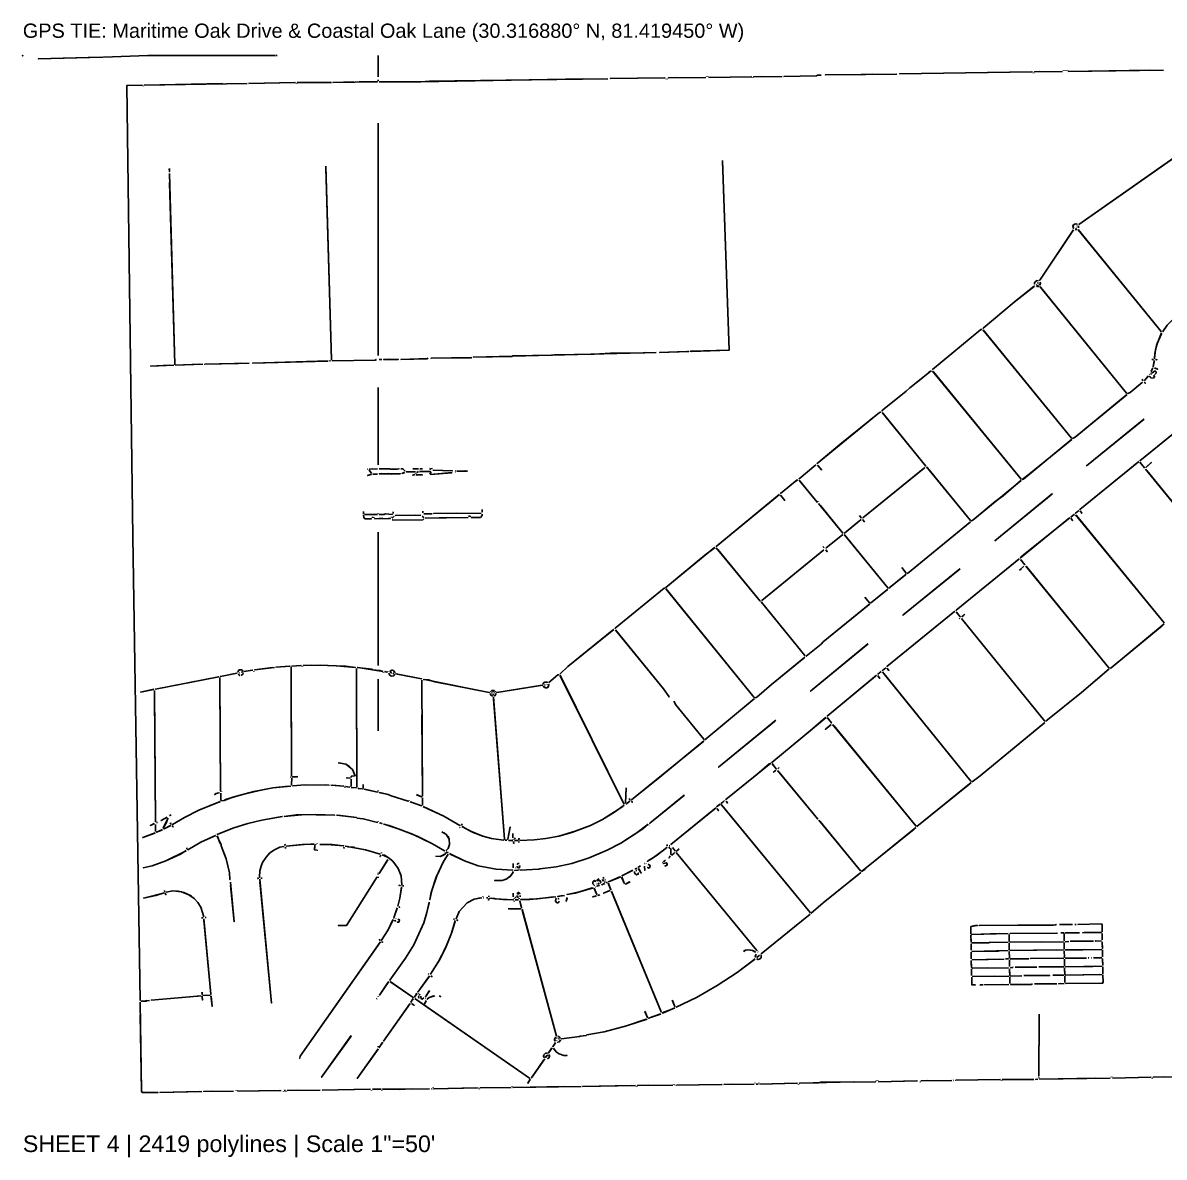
# Model space of a CAD drawing. Extents: x 0 to 16407, y 159 to 1115.
# Drawn here: x 8954 to 9915, y 159 to 1115 of the extents above; entities that cross this region are included whole.
import ezdxf

# ---------------------------------------------------------------- set-up
doc = ezdxf.new("R2010")
doc.units = 0
for name, color, linetype in [('CONTROL', 1, 'CONTINUOUS'), ('RASTER_VECTOR_LINEWORK', 5, 'CONTINUOUS'), ('TITLEBLOCK', 2, 'CONTINUOUS')]:
    doc.layers.add(name, color=color, linetype=linetype)
doc.styles.get("Standard").update_dxf_attribs({"font": 'Arial'})

msp = doc.modelspace()

# ---------------------------------------------------------------- linework, layer by layer
at = {"layer": 'CONTROL'}
msp.add_point((8953.5, 1087), dxfattribs=at)
at = {"layer": 'RASTER_VECTOR_LINEWORK'}
for points in [[(9058.75, 1087), (9021.5, 1085.75), (9058.75, 1087), (9166.5, 1087)], [(9167, 1087), (9167.75, 1087)], [(9253, 1087), (9253, 1069.25)], [(9019.25, 1085.75), (8966.5, 1084.25), (9021, 1085.75)], [(9425.75, 1067.5), (9288.75, 1065), (9253.75, 1065), (9288.75, 1065), (9296.25, 1065.5), (9446.5, 1067.5)], [(9494.25, 1068.25), (9448.5, 1067.75), (9494.75, 1068.25)], [(9495.5, 1067.5), (9495.5, 1067.25)], [(9496.5, 1067.5), (9496.5, 1067.25)], [(9503.5, 1068.5), (9497.25, 1068.25), (9529, 1068.5)], [(9529.75, 1069.5), (9529.75, 1069.25)], [(9530.75, 1069.5), (9530.75, 1069.25)], [(9567.25, 1069.25), (9531.5, 1068.5), (9567.75, 1069.25)], [(9568.5, 1068.5), (9568.5, 1068.25)], [(9576.25, 1069.5), (9569.25, 1069.25), (9593.25, 1069.5)], [(9623, 1070.5), (9622.25, 1070), (9594.75, 1069.5), (9622.25, 1070), (9623, 1070.5), (9626, 1070.5)], [(9669.25, 1071.5), (9663.5, 1071), (9629.5, 1070.75), (9689.75, 1071.5)], [(9803.25, 1073.25), (9692.25, 1071.75), (9804.25, 1073.25)], [(9805, 1072.5), (9805, 1072.25)], [(9809.75, 1073.5), (9805.75, 1073.25), (9829.5, 1073.5)], [(9830.25, 1074.5), (9830.25, 1074.25)], [(9831, 1074.5), (9831, 1074.25)], [(9831.75, 1074.5), (9831.75, 1074.25)], [(9832.5, 1074.5), (9832.5, 1074.25)], [(9833.75, 1074.5), (9833.75, 1074.25)], [(9902.75, 1074.75), (9834.25, 1073.5), (9914.5, 1074.75)], [(9053, 1062.25), (9041, 1061.75), (9046.25, 681.5), (9052.5, 291), (9046.25, 681.5), (9041, 1061.75), (9054.25, 1062.25)], [(9055, 1061.5), (9055, 1061.25)], [(9121.75, 1063.5), (9055.75, 1062.25), (9142.5, 1063.5)], [(9143.25, 1064.5), (9143.25, 1064.25)], [(9182.75, 1064.25), (9144, 1063.5), (9183.25, 1064.25)], [(9184, 1063.5), (9184, 1063.25)], [(9191.75, 1064.5), (9184.75, 1064.25), (9213.5, 1064.5)], [(9232.25, 1065), (9214.75, 1064.5), (9252.25, 1065), (9237, 1065)], [(9253, 1066.5), (9253, 1065.75)], [(9253, 1030), (9253, 834.25)], [(9935, 1009), (9843.25, 944.75), (9930.75, 1006.25), (9935.5, 1009)], [(9077, 992), (9077, 989.25), (9076.75, 991.75)], [(9208.75, 993.75), (9213.5, 830.75), (9208.75, 992.5)], [(9543, 998.75), (9548.5, 838.75), (9517, 837.75), (9516, 838), (9548.5, 838.75), (9543, 998.5)], [(9077, 987.75), (9081.5, 827), (9077, 980)], [(9840, 945.25), (9838.25, 943.75), (9838.5, 941.5), (9838.5, 944.25), (9840, 945.25), (9841.75, 945), (9841.25, 945.25)], [(9841.5, 943.5), (9841.75, 943.5)], [(9843, 943.5), (9843, 942)], [(9838.75, 940.25), (9810.25, 897.75), (9838.5, 940)], [(9840, 942), (9839.75, 941.75)], [(9840, 940.5), (9841.5, 940.5), (9840.5, 940.5)], [(9841.25, 942), (9841.5, 941.75)], [(9842.75, 940.5), (9912.5, 854.5), (9842.75, 940.25)], [(9807.75, 897.5), (9806.25, 896.25), (9806, 894.5), (9806, 895.75), (9807.25, 897.25), (9809.25, 897.5)], [(9807.75, 894.5), (9807.5, 894.25)], [(9809, 896), (9808.75, 895.25), (9809, 895.75)], [(9810.5, 896.25), (9811, 895.25), (9810.5, 893.75), (9810.75, 896)], [(9806, 893), (9788.75, 879.25), (9762.75, 857.25), (9788.75, 879.25), (9805.5, 892.5)], [(9807.25, 893), (9809.25, 892.5), (9807.75, 892.5)], [(9808.5, 893.75), (9808.5, 893.25)], [(9809.25, 894), (9809.25, 893.75)], [(9810.5, 892.5), (9883.5, 802.5), (9811.25, 891.75)], [(9924.25, 866.75), (9917.75, 860), (9914, 854.5), (9917.75, 860), (9924.25, 866.5)], [(9761.75, 856.5), (9760.75, 856.25), (9720, 822.5), (9760.75, 856.25), (9761.5, 856.25)], [(9762.75, 856), (9837, 764.75), (9762.75, 855.75)], [(9913, 853.5), (9908.75, 842.75), (9907.25, 836), (9907, 831.75), (9907.75, 839), (9909.25, 844.5), (9913, 852.5)], [(9478.25, 837), (9477.25, 836.5), (9448.5, 836.25), (9435, 835.5), (9401.5, 835), (9399.5, 834.5), (9366.25, 834), (9365.5, 833.5), (9333, 833), (9487.25, 837)], [(9512.75, 837.75), (9490, 837), (9514.5, 837.75), (9513.5, 837.75)], [(9102.5, 827), (9082.25, 826.25), (9105.25, 827)], [(9136.5, 828), (9135, 827.5), (9106.75, 827), (9144.25, 828)], [(9210.75, 829.75), (9147.25, 828), (9210.5, 829.5)], [(9212, 830), (9212.75, 830)], [(9251.25, 831), (9250.25, 830.5), (9214.25, 830), (9250.25, 830.5), (9251.5, 831)], [(9253.75, 831), (9256, 831)], [(9261.5, 831.25), (9257.5, 831), (9269.75, 831), (9262.5, 831.25)], [(9295, 832), (9294, 831.5), (9272, 831), (9294.75, 831.75)], [(9331.75, 832.75), (9297.5, 832), (9331.5, 832.5)], [(9904.75, 831), (9906, 831)], [(9906.75, 830.25), (9905.75, 824.75), (9906.75, 829)], [(9907.75, 831), (9909, 830.75), (9908.5, 831)], [(9076.75, 826.25), (9061.25, 825.5), (9080.75, 826.25)], [(9718.75, 821.5), (9700.75, 807.25), (9697.75, 804.25), (9677.75, 788.25), (9677.5, 787.5), (9677.75, 788.25), (9697.75, 804.25), (9700.75, 807.25), (9711.5, 815.5), (9716.75, 820.25), (9719, 821.5)], [(9720, 821.25), (9794.5, 730.25), (9720.75, 820.5)], [(9903, 818.5), (9902.75, 818.25)], [(9906.5, 817.75), (9907, 816.5), (9906, 815.25), (9904, 815.5), (9903, 816.75), (9904, 815.5), (9906, 815.25), (9907, 816.5), (9906.5, 817.25)], [(9903.75, 819.75), (9903.75, 819.5)], [(9904, 818.5), (9904.5, 818.5)], [(9905.5, 823.75), (9904.25, 821), (9905.25, 823.5)], [(9906.75, 821.25), (9905.5, 819.75), (9904.75, 820), (9905.5, 819.75), (9906.75, 821.25), (9907.75, 821.25), (9908.5, 820.5), (9908.5, 819.5), (9907.5, 818.5), (9908.5, 819.5), (9908.5, 820.5), (9907.75, 821.25)], [(9907, 824), (9909.75, 822.75), (9907.25, 823.75)], [(9897, 812), (9886.5, 803.25), (9884.5, 802.25), (9886.5, 803.25), (9896.5, 811.5)], [(9896.5, 814.5), (9897, 813.5), (9896.5, 814.25)], [(9898.25, 812), (9899.25, 811), (9898.75, 811.5)], [(9902, 817.25), (9898.5, 813.25), (9901.75, 817)], [(9253, 807.5), (9253, 742.25)], [(9883.75, 801.5), (9840, 765.5), (9838, 764.5), (9840, 765.5), (9883.75, 801.25)], [(9676.5, 786.75), (9675.25, 786.25), (9641.75, 759.25), (9622.75, 743.25), (9675.25, 786.25), (9676.25, 786.5)], [(9677.5, 786.25), (9714.25, 741.25), (9678.25, 785.5)], [(9898, 780.75), (9849.75, 741.5), (9898.25, 780.75)], [(9928.75, 773.5), (9894.75, 745.75), (9928.5, 773.25)], [(9837.25, 763.75), (9796.5, 730.25), (9795.5, 730), (9801.5, 734.25), (9837.25, 763.5)], [(9621.5, 742.25), (9607.5, 730.5), (9621.75, 742.25)], [(9623, 742), (9626.5, 738), (9624, 741)], [(9715, 740.5), (9752, 695.25), (9715.75, 739.75)], [(9893.75, 745), (9844, 704.5), (9893.5, 744.75)], [(9894.75, 744.5), (9898.5, 739.75), (9895, 744.25)], [(9904.5, 744.5), (9899.75, 740), (9904.5, 744.25)], [(9244, 738.5), (9244.25, 738.5)], [(9247.25, 734.25), (9244, 733.25), (9247, 734)], [(9245.25, 737.75), (9247.25, 735.25), (9245.25, 737.5)], [(9248, 739), (9245.5, 738.5), (9252.25, 739)], [(9252.25, 734.75), (9248.5, 734.5), (9252, 734.5)], [(9253.75, 739), (9262.5, 739), (9263.25, 738.5), (9268.75, 738.5), (9270.5, 739), (9268.75, 738.5), (9263.25, 738.5), (9262.5, 739)], [(9256, 735), (9253.75, 734.75), (9271.5, 734.75), (9264.5, 734.5), (9261.25, 735)], [(9272, 739), (9273.75, 739), (9275.5, 737), (9273.75, 739)], [(9274.5, 735.75), (9273, 735), (9275.25, 735.75)], [(9276.5, 736.25), (9284.25, 736.25)], [(9282, 739), (9286.75, 739)], [(9283.5, 734), (9282, 733.5), (9284, 734)], [(9284.75, 735), (9284.75, 734.75)], [(9285, 733.75), (9290, 733.75), (9285.25, 733.5)], [(9286.5, 736.75), (9285.5, 735.75), (9286.75, 736.75)], [(9287.75, 736.5), (9297, 736.5), (9288, 736.25)], [(9288.75, 739), (9288.25, 738.75), (9290.25, 739)], [(9296, 739.25), (9297.25, 738.5), (9296.25, 739.25)], [(9297.5, 736), (9296.5, 734.75), (9297.5, 735.75)], [(9315.25, 735.75), (9297, 734), (9315, 735.5)], [(9298, 739.5), (9298, 739)], [(9299, 737.75), (9315.25, 737.25), (9299.75, 737.75)], [(9317.75, 737.25), (9318, 737.25)], [(9318, 736.25), (9317.75, 736)], [(9325.75, 737.25), (9319.25, 737), (9328, 737), (9326.75, 737.25)], [(9713.5, 740), (9661.25, 697.5), (9713, 739.5)], [(9899.5, 738.5), (9971.5, 650.5), (9900.5, 737.5)], [(9606, 729.5), (9592, 718), (9604.25, 728.25), (9606.5, 729.5)], [(9607.5, 729.25), (9622.75, 710.75), (9608.25, 728.5)], [(9794.75, 729.25), (9779.5, 716.25), (9772.75, 711.25), (9754, 695.5), (9752.75, 695), (9754, 695.5), (9794.75, 729)], [(9590.75, 717.25), (9537.75, 673.5), (9591, 717.25)], [(9592, 716.75), (9595.5, 712.25), (9592.25, 716.5)], [(9821, 718), (9772.5, 678.25), (9820, 717)], [(9240.5, 703), (9240.5, 701)], [(9265.5, 702.75), (9265.5, 701.25)], [(9290.5, 703.25), (9290.5, 701.75)], [(9340.5, 704.5), (9340.5, 702.25)], [(9623.5, 711.5), (9623.5, 711.25)], [(9623.75, 709.75), (9644.25, 684.75), (9625.5, 708)], [(9843, 703.75), (9840.5, 701.5), (9843.25, 703.75)], [(9844.25, 703.5), (9845.75, 701.5), (9845.25, 702.5)], [(9240.5, 700), (9240.75, 697.75), (9241.75, 696.75), (9247.25, 696.75), (9241.75, 696.75), (9240.5, 698.5)], [(9241.25, 700.5), (9252.25, 700.5)], [(9248, 698.5), (9248, 697.5)], [(9249.25, 698.25), (9249.25, 697.5)], [(9256.75, 697.25), (9250, 696.75), (9263.25, 697), (9261.5, 697.25)], [(9253, 701.5), (9253, 701.25)], [(9258.75, 701), (9258, 700.5), (9253.75, 700.5), (9258, 700.5), (9258.75, 701), (9264.75, 700.5), (9259, 701)], [(9264, 698.5), (9264, 697.75)], [(9266.25, 699), (9265, 697.5), (9265.75, 698.5)], [(9291.25, 696.75), (9290.5, 696), (9265.5, 695.5), (9265, 696), (9265.5, 695.5), (9290.5, 696)], [(9284.5, 699.75), (9267.25, 699.5), (9288.75, 699.75)], [(9290, 699), (9291.25, 698), (9290.5, 698.5)], [(9291.25, 701), (9298.25, 701)], [(9315.75, 697.75), (9292.5, 697.25), (9328.75, 697.75)], [(9318.5, 701.5), (9299.75, 701.25), (9339.75, 701.5)], [(9329.5, 699.5), (9329.5, 698.5)], [(9330.5, 699.25), (9330.5, 698.5)], [(9340.5, 700.75), (9340.5, 699.5), (9339, 698), (9331.25, 697.75), (9339, 698), (9340.5, 699.5)], [(9659.75, 696.25), (9645.75, 684.75), (9658.75, 695.25)], [(9658.5, 699.5), (9659.75, 697.5), (9658.5, 699)], [(9661, 696.25), (9662.5, 694.25), (9661, 696)], [(9752, 694.25), (9698.75, 650.75), (9751.75, 694)], [(9835.25, 697.5), (9794, 663.75), (9795.25, 665.25), (9835.5, 697.5)], [(9839.5, 700.75), (9836.5, 698.25), (9839.25, 700.5)], [(9836.5, 697.25), (9838, 695.25), (9837.25, 696.5)], [(9840.5, 700.25), (9915, 609.25), (9841.25, 699.5)], [(9253, 685.5), (9253, 573.25)], [(9644.25, 683.5), (9630.25, 672.25), (9644, 683.25)], [(9645.5, 683.5), (9682.25, 638.75), (9646, 683)], [(9627.5, 673.5), (9628.75, 672.25)], [(9536.25, 672.5), (9495.25, 639), (9528.25, 666.25), (9536.75, 672.5)], [(9537.75, 672.25), (9574.75, 627.5), (9539, 671)], [(9628.5, 670.75), (9576.25, 628), (9628, 670.25)], [(9630, 670.75), (9631.25, 669), (9630.25, 670.5)], [(9694, 655.75), (9697.75, 651), (9694.25, 655.5)], [(9743, 654.5), (9695, 615.5), (9743.25, 654.5)], [(9793, 663), (9739.75, 619.75), (9792.75, 662.75)], [(9797, 656.75), (9793.5, 653.75), (9795, 654.75)], [(9794, 662.5), (9797.75, 658), (9794.5, 662)], [(9798.5, 657), (9868.5, 571.25), (9798.75, 656.75)], [(9697.75, 650), (9683.25, 638.25), (9697, 649.25)], [(9493.75, 638.25), (9452.5, 604.5), (9493.75, 638.25), (9494.5, 638.25)], [(9495.25, 638), (9569.75, 546.25), (9495.25, 637.75)], [(9682.25, 637.5), (9667.75, 625.75), (9682, 637.25)], [(9575.5, 626.75), (9612.25, 581.5), (9575.75, 626.5)], [(9663, 630.75), (9666.75, 626), (9663.25, 630.5)], [(9667, 625), (9627.75, 593.25), (9626, 591.25), (9613.5, 581), (9626, 591.25), (9627.75, 593.25), (9666.5, 624.5)], [(9738.75, 619), (9681.5, 572.25), (9738.5, 618.75)], [(9739.75, 618.5), (9743.25, 614.25), (9740.25, 618)], [(9747.25, 616.5), (9744.75, 614.25), (9746.25, 615.5)], [(9743, 613), (9742.5, 612.5)], [(9744.25, 612.75), (9814.25, 526.5), (9745.5, 611.5)], [(9915.25, 608.25), (9870.5, 571.25), (9869.5, 571), (9870.5, 571.25), (9913.5, 606.5)], [(9451.25, 603.5), (9412.75, 572.25), (9406.25, 566.25), (9412.75, 572.25), (9451.5, 603.5)], [(9452.75, 603.25), (9493.25, 553.5), (9498, 546.75), (9493.25, 553.5), (9453.25, 602.75)], [(9665.5, 591.5), (9617.25, 551.5), (9665.75, 591.5)], [(9612.5, 580.25), (9584.25, 557.25), (9572, 546.5), (9570.75, 546), (9572, 546.5), (9584.25, 557.25), (9611.5, 579.25)], [(9135.75, 569.5), (9134.75, 567.75), (9135.75, 569.5), (9138, 569.5), (9138.75, 568.5), (9138, 569.5)], [(9137.75, 567.5), (9138.5, 567.5)], [(9146.75, 569.25), (9139.75, 568), (9147.25, 569.25)], [(9148, 568.5), (9148, 568.25)], [(9163.75, 571.5), (9148.75, 569.5), (9165.5, 571.5)], [(9178.75, 572.75), (9166.75, 571.75), (9178.5, 572.5)], [(9179.5, 572), (9180, 480), (9179.5, 561.5)], [(9187.75, 573.25), (9180.25, 572.75), (9188.25, 573.25)], [(9189, 572.5), (9189, 572.25)], [(9196.75, 573.5), (9189.75, 573.25), (9204.25, 573.5), (9217.5, 573), (9233.75, 571.5), (9225.75, 572.5), (9202.25, 573.5)], [(9234.5, 570.75), (9235, 470.75), (9234.5, 568)], [(9235.25, 571.5), (9247.75, 570), (9248.25, 569.5), (9254.25, 569), (9256.75, 568.25), (9235.75, 571.5)], [(9257.5, 567.5), (9257.5, 567.25)], [(9258.25, 568.25), (9260.25, 567.5), (9258.5, 568)], [(9261, 568.5), (9261, 568.25)], [(9264.25, 569.25), (9262.75, 568), (9264.75, 569.25), (9265.75, 569), (9267, 567.25), (9265.75, 569), (9264.75, 569.25)], [(9676.5, 568), (9674, 566), (9676.75, 568)], [(9680.25, 571.25), (9677.75, 569), (9680.5, 571.25)], [(9677.75, 567.75), (9752.25, 475.75), (9678.5, 567)], [(9681.5, 571), (9683.25, 569), (9682, 570.5)], [(9868.75, 570.25), (9845.5, 550.5), (9815.5, 526.25), (9845.5, 550.5), (9868.5, 570)], [(9118.5, 563.75), (9065.25, 553.25), (9118.75, 563.75)], [(9119.5, 563), (9120, 467.5), (9119.5, 559)], [(9133.75, 566.75), (9120, 564), (9134, 566.75)], [(9135, 566), (9136.25, 564.75), (9135, 565.75)], [(9135.75, 567), (9136, 567)], [(9139.25, 567), (9139, 565.75), (9137.75, 565), (9139.25, 566.5)], [(9253, 561.75), (9253, 518)], [(9262, 566.75), (9262.5, 565.25), (9263.75, 564.25), (9266, 564.5), (9266.75, 565.5), (9266, 564.5), (9263.75, 564.25), (9262, 566.25)], [(9263, 567.25), (9264, 567), (9263.5, 567.25)], [(9265.25, 566.75), (9266, 566.5), (9265.5, 566.5)], [(9267.5, 566.25), (9289.5, 562), (9268, 566.25)], [(9289.75, 560.75), (9290.25, 463.25), (9289.75, 531.5)], [(9290.75, 561.5), (9295.25, 561), (9300.5, 559.5), (9346.5, 550.5), (9292, 561.5)], [(9393.25, 559.25), (9392, 558.25), (9392, 557.5), (9392, 558.25), (9393.25, 559.25), (9395.5, 559), (9395, 559.25)], [(9405.25, 565.5), (9404.25, 565.25), (9396.75, 558.75), (9404.25, 565.25), (9405, 565.25)], [(9406.25, 565), (9460, 456.5), (9406.25, 564.5)], [(9672.75, 565), (9631.25, 530.5), (9672, 564.25)], [(9673.75, 564.75), (9675.5, 562.25), (9674, 564.5)], [(9064, 553.25), (9052.75, 550.75), (9063.75, 553)], [(9064.5, 552.25), (9065.25, 441.5), (9064.5, 548.5)], [(9347.25, 549.5), (9347.75, 548.25), (9349, 547.5), (9347.25, 549.25)], [(9348.75, 552.25), (9347.75, 551.25), (9348.75, 552.25), (9350.5, 552.25), (9351.75, 551), (9350.5, 552.25)], [(9348.25, 550.25), (9349, 550.25)], [(9349.75, 551.5), (9349.75, 550.75)], [(9349.75, 549.25), (9349.75, 548.25)], [(9350.75, 550.25), (9351, 550.25)], [(9352.25, 549.5), (9351.5, 548), (9350.75, 547.75), (9351.5, 548), (9352, 549.25)], [(9391, 556.5), (9352.75, 550.5), (9391.5, 556.5)], [(9396.5, 557.5), (9396.75, 556.5), (9395.75, 554.75), (9393.75, 554.25), (9392.25, 555.25), (9392.25, 555.75), (9393.75, 554.25), (9395.25, 554.5), (9396.5, 555.75), (9396.5, 557.25)], [(9393, 556.75), (9393.5, 556.75)], [(9395.25, 557.5), (9395, 557.25)], [(9350, 546.75), (9359.25, 426.75), (9350, 544.75)], [(9502, 543), (9503.5, 540.25), (9527.25, 511), (9503.5, 540.25), (9502.25, 542.75)], [(9570, 545.25), (9528.25, 510.5), (9569.75, 545)], [(9629.75, 529.5), (9617.25, 518.5), (9584.5, 491.5), (9630.25, 529.5)], [(9631.25, 529.25), (9634.75, 524.75), (9631.75, 528.75)], [(9588, 527.25), (9539.75, 487.5), (9586.75, 526)], [(9634.5, 523.5), (9629.75, 519.5), (9633.75, 522.75)], [(9635.75, 523.5), (9705.75, 438), (9636.75, 522.5)], [(9814.5, 525.25), (9760, 480.25), (9753.25, 475.25), (9760, 480.25), (9814.25, 525)], [(9527.25, 509.75), (9492, 480.5), (9466.25, 460), (9527.25, 509.5)], [(9219.25, 491.25), (9225.75, 490), (9228.75, 488), (9231.25, 485.5), (9233.5, 480.25), (9230.5, 480), (9230, 479), (9230.5, 480), (9233.5, 480.25), (9231.25, 485.5), (9225.75, 490), (9220, 491.25)], [(9583.75, 491), (9545.75, 460.25), (9572, 481.25), (9582.25, 490.25), (9583.5, 490.75)], [(9584.75, 490.5), (9588.25, 486), (9584.75, 490.25)], [(9588, 485), (9586, 483.25), (9587.5, 484.5)], [(9589.25, 484.75), (9623.25, 443.75), (9590.5, 483.5)], [(9590.75, 487.25), (9589.75, 486.25)], [(9177, 471.5), (9164, 470), (9148.25, 467), (9130.5, 462.25), (9123.25, 459.5), (9121, 459.25), (9123.25, 459.5), (9124.25, 460.25), (9137.5, 464.25), (9153, 468), (9164, 470), (9179.25, 471.5)], [(9179, 479), (9179.25, 479)], [(9180.25, 478.5), (9180, 472.5), (9180.25, 473)], [(9185.25, 479.75), (9180.75, 479.25), (9185, 479.5)], [(9191.25, 472.5), (9180.75, 471.75), (9191.25, 472.5), (9211.5, 472.25), (9208.75, 472.5)], [(9213, 472.25), (9224, 471.5), (9214, 472.25)], [(9225.5, 471.25), (9228.75, 470.75), (9225.75, 471.25)], [(9226, 478.5), (9229.25, 478.25), (9227.25, 478.5)], [(9230.25, 477.5), (9230, 471.5), (9230.25, 477)], [(9240.25, 473), (9240.25, 470), (9240.25, 472.75)], [(9752.5, 474.5), (9706.75, 437.5), (9751.5, 473.5)], [(9118.5, 466), (9115.75, 465), (9115.25, 464.25), (9116.25, 465.25), (9119.25, 466)], [(9120.25, 465.5), (9120.25, 459.5)], [(9121, 467), (9120.75, 466.75)], [(9224.75, 470.5), (9224.75, 470.25)], [(9230, 470.5), (9234.25, 470), (9231.25, 470.5)], [(9235.75, 470), (9236.25, 469.5), (9239.5, 469.25), (9236.25, 469.5)], [(9240.75, 469), (9252.25, 466.5), (9241.75, 469)], [(9253, 467.75), (9253, 467.25)], [(9253.5, 466.25), (9261.25, 464.5), (9263.75, 463.25), (9278.25, 458.75), (9263.75, 463.25), (9261.25, 464.5), (9254.25, 466.25)], [(9285.25, 464.5), (9289.5, 462.5), (9285.25, 464.25)], [(9290.25, 461.75), (9290.25, 455.5)], [(9461.75, 470), (9461.25, 457.25), (9461.75, 469.75)], [(9510.75, 464), (9481.75, 440.25), (9511, 464)], [(9119.75, 458.5), (9101.75, 451.25), (9089.75, 445.25), (9079.5, 439.25), (9089.75, 445.25), (9101.75, 451.25), (9120, 458.5)], [(9279, 459.5), (9279, 459.25)], [(9279.75, 458.25), (9289.5, 455), (9280.25, 458.25)], [(9290.75, 454.25), (9308.25, 446.25), (9321.75, 438.5), (9308.25, 446.25), (9291, 454)], [(9460.25, 455.5), (9452, 449.5), (9442, 443.5), (9431.75, 438.5), (9419, 433.5), (9405, 429.5), (9394.25, 427.5), (9384.25, 426.25), (9372.25, 425.75), (9384.25, 426.25), (9394.25, 427.5), (9405, 429.5), (9416, 432.5), (9431.75, 438.5), (9442, 443.5), (9459, 454.25)], [(9465, 459), (9462, 456.5), (9464.5, 458.5)], [(9464.25, 461), (9465, 460), (9464.75, 460.5)], [(9466.25, 458.75), (9467, 458), (9466.25, 458.5)], [(9537.25, 453.25), (9499.5, 422.25), (9536.5, 452.5)], [(9540.75, 456.25), (9538, 454), (9541.25, 456.25)], [(9538.25, 452.75), (9539.5, 451), (9538.5, 452.5)], [(9544.75, 459.5), (9542, 457), (9543.5, 458.25)], [(9542, 456), (9616.75, 365), (9542.5, 455.5)], [(9546, 459), (9547.25, 457.25), (9546.5, 458.5)], [(9075, 445.5), (9070, 442.5), (9075.25, 445.5)], [(9075.75, 444.75), (9074.5, 441), (9071.75, 436.25), (9075.75, 444.25)], [(9076.5, 447.5), (9076.5, 447.25)], [(9078, 447.25), (9077.25, 446.75), (9078.5, 447.25)], [(9172, 446), (9155, 443), (9143, 440), (9130.5, 436), (9117.25, 430.75), (9130.5, 436), (9143, 440), (9155, 443), (9172.25, 446)], [(9200.5, 447.75), (9183.75, 447.25), (9173.75, 446), (9188.5, 447.5), (9200.5, 447.75), (9216.25, 447), (9200.75, 447.5)], [(9217.75, 447), (9234.75, 445), (9235.25, 444.5), (9240.25, 444), (9252.25, 441), (9240.25, 444), (9235.25, 444.5), (9234.75, 445), (9219, 447)], [(9624.25, 442.75), (9659.25, 400.25), (9625.25, 441.75)], [(9064.25, 440), (9061, 438.5), (9064.5, 440)], [(9065.25, 439.25), (9065.25, 433.25)], [(9071.25, 435), (9066, 432.75), (9070.75, 434.5)], [(9066.25, 441), (9067, 441)], [(9078, 438.5), (9072.5, 435.5), (9078.25, 438.5)], [(9077.75, 440.75), (9078.25, 439.75), (9078, 440.5)], [(9079.25, 438.25), (9080, 437.25), (9079.5, 438)], [(9253, 442), (9253, 441.75)], [(9254, 440.5), (9256, 440), (9254.5, 440.5)], [(9257.25, 439.5), (9262.25, 438.25), (9281.75, 431), (9298.75, 423), (9308.75, 417), (9298.75, 423), (9285.75, 429.25), (9271.5, 435), (9258, 439.5)], [(9306.5, 433), (9310, 431), (9311.75, 429), (9312.75, 426.75), (9313, 422.25), (9311.75, 419), (9310.25, 417.25), (9311.75, 419), (9313, 422.25), (9312.75, 426.75), (9310.5, 430.5), (9308.75, 432), (9306.75, 432.75)], [(9322, 437), (9321.5, 436.5)], [(9323.75, 439.75), (9323, 438.75), (9323.25, 439.25)], [(9323.25, 437.5), (9333, 432.5), (9341, 429.5), (9348.25, 427.5), (9358.5, 426), (9348.25, 427.5), (9341, 429.5), (9330.25, 433.75), (9323.75, 437.5)], [(9364, 437.25), (9362, 426.75), (9364, 437)], [(9480.25, 439.5), (9475.75, 435.5), (9457.25, 423.5), (9445.75, 417.5), (9430.75, 411.25), (9416, 406.5), (9402.75, 403.5), (9389, 402), (9388.25, 401.5), (9372.5, 400.75), (9388.25, 401.5), (9389, 402), (9402.75, 403.5), (9416, 406.5), (9430.75, 411.25), (9445.75, 417.5), (9457.25, 423.5), (9470, 431.5), (9480.5, 439.5)], [(9481.25, 439), (9481, 438.75)], [(9706, 436.75), (9667.25, 405.25), (9663, 401.25), (9660.25, 399.5), (9704.5, 435.25)], [(9065, 432.25), (9054.5, 428.25), (9064.75, 432)], [(9115.75, 430), (9103.5, 424.25), (9092.5, 418), (9103.5, 424.25), (9116, 430)], [(9117, 429.75), (9120.5, 422.5), (9120.5, 421.25), (9124.75, 410.25), (9127.5, 398.5), (9128, 392.75), (9127.5, 398.5), (9124.75, 410.25), (9120.5, 421.25), (9120.5, 422.5), (9119.5, 423.75), (9117.5, 429.25)], [(9201.5, 423.5), (9201.5, 423.25)], [(9360, 426), (9361.25, 426)], [(9362.75, 425.75), (9366.25, 425.75)], [(9366.25, 431.5), (9366.25, 428)], [(9367, 426.75), (9367, 426.5)], [(9367, 425), (9367.25, 423.25), (9367, 424)], [(9368.5, 427.75), (9367.75, 427.5), (9368.25, 427.5)], [(9367.75, 425.75), (9370.75, 425.75), (9368, 425.5)], [(9371.75, 427.75), (9371.5, 426.5), (9371.5, 427.5)], [(9371.5, 425), (9371.5, 424)], [(9091.25, 417.25), (9086.25, 414.25), (9074, 408.5), (9062.5, 404.5), (9055, 402.75), (9062.5, 404.5), (9074, 408.5), (9091, 417)], [(9091.75, 419.5), (9091.75, 418.5)], [(9173.5, 420.75), (9170, 420), (9165.5, 418), (9161.75, 415.25), (9158.5, 411.75), (9155.5, 407.25), (9154.25, 404.25), (9153.25, 400.25), (9153, 394.75), (9153.25, 400.25), (9154.25, 404.25), (9155.5, 407.25), (9158.5, 411.75), (9161.75, 415.25), (9165.5, 418), (9170, 420), (9173.75, 420.75)], [(9174.25, 422.75), (9174.5, 421.75), (9174.25, 422.5)], [(9174.75, 420), (9174.75, 419)], [(9193.5, 422.75), (9175.5, 421), (9188.75, 422.5), (9198.75, 422.75), (9195.75, 422.75)], [(9199.5, 422), (9199.25, 417.75), (9201.5, 417.5), (9199.25, 417.75), (9199.5, 420.25)], [(9200.25, 422.75), (9200.5, 422.5)], [(9203.75, 422.5), (9214.25, 422.25), (9223.75, 421.25), (9209.5, 422.5)], [(9224.25, 420.25), (9224, 419.25), (9224.25, 420)], [(9225, 421), (9242.25, 418), (9254.5, 414.25), (9242.25, 418), (9233.25, 419.5), (9232.75, 420), (9227.25, 420.5), (9226.75, 421)], [(9255, 413.5), (9254.5, 412.25), (9255, 413.25)], [(9255.75, 415.75), (9255.75, 415)], [(9256.25, 413.75), (9261.25, 411.5), (9265.25, 408.25), (9269.75, 402.25), (9272.25, 396), (9272.75, 388.25), (9272.25, 396), (9269.75, 402.25), (9265.25, 408.25), (9261.25, 411.5), (9258.25, 413.25), (9256.5, 413.5)], [(9312, 414.25), (9308, 408), (9302.25, 396), (9298, 383.75), (9296.5, 376), (9297.5, 382), (9301.75, 394.75), (9308, 408), (9311.5, 413.75)], [(9309.5, 415.5), (9309.5, 414.5), (9307.25, 413), (9305, 412.25), (9301.5, 412.5), (9305, 412.25), (9309.5, 414.5)], [(9309.75, 418), (9309.5, 417.75)], [(9310.25, 416), (9311.75, 415.5), (9310.5, 415.75)], [(9313, 414.75), (9325.5, 408.5), (9337.25, 404.5), (9352.25, 401.5), (9366.25, 400.75), (9352.25, 401.5), (9337.25, 404.5), (9325.5, 408.5), (9313.5, 414.25)], [(9496.5, 420.25), (9488, 413.5), (9479.75, 408.25), (9483.75, 410.5), (9495.5, 419.25)], [(9496, 422.5), (9496.5, 421.5), (9496, 422.25)], [(9497.75, 420.25), (9498.75, 419), (9497.75, 420)], [(9498, 421.25), (9498.5, 421.25)], [(9499.5, 419), (9499.5, 414), (9499.5, 418)], [(9502.75, 415.5), (9500.25, 413.5), (9502.25, 415)], [(9500.75, 419.75), (9503, 417), (9501, 419.5)], [(9504, 415.5), (9572, 333), (9505.5, 414)], [(9506.5, 418.75), (9504.25, 416.75), (9506.25, 418.5)], [(9261, 409.75), (9253.75, 398), (9261, 409.5)], [(9366.5, 406.5), (9366.5, 402.75)], [(9370.75, 406.5), (9370, 405.75), (9370.75, 406.5), (9371.75, 406.5)], [(9370, 404.25), (9370, 403.25), (9371, 402.75), (9370, 403.25)], [(9372, 404.75), (9372, 402.75), (9372.25, 404.5)], [(9474, 404.5), (9472, 403.25), (9473.75, 404.25)], [(9477.25, 406.5), (9477, 406.25)], [(9477.25, 404.25), (9477.5, 400.5), (9477.25, 403.5)], [(9478.5, 406.25), (9478.75, 406)], [(9480.25, 405.75), (9482, 404.75), (9481.75, 403), (9480.75, 402.5), (9480, 403), (9480.5, 402.5), (9481.5, 402.75), (9482, 404.75), (9480.25, 405.5)], [(9492.25, 407.25), (9492.5, 407.25)], [(9493.25, 407), (9493.5, 406.25), (9495.75, 407), (9496.5, 405), (9494.5, 404.25), (9496.5, 405), (9496.25, 406.5), (9495.75, 407), (9493.25, 406.5)], [(9494.75, 409.25), (9493.5, 408), (9495, 409.25)], [(9499, 412.75), (9498, 411), (9498.5, 412.25)], [(9252, 395.25), (9226.25, 354.25), (9219.25, 354), (9226.25, 354.25), (9252, 395)], [(9253, 398.5), (9253, 398)], [(9253, 397), (9253, 396.75)], [(9253, 395.25), (9253, 394.25)], [(9366.5, 399.75), (9366, 398), (9364.5, 396), (9361.25, 393.5), (9357.25, 392), (9351, 392), (9357.25, 392), (9360.75, 393.25), (9364, 395.5), (9366.5, 399)], [(9370, 400.75), (9368, 400.5), (9371, 400.75)], [(9368.75, 402.75), (9368.5, 402.5)], [(9371.5, 401.75), (9371.5, 401.5)], [(9442.5, 394.75), (9442.75, 394), (9442.5, 394.5)], [(9456.5, 395.25), (9447, 391), (9457.25, 395.25)], [(9467.5, 400.75), (9458.25, 396), (9467.25, 400.5)], [(9458.25, 395), (9460.25, 389.75), (9458.25, 394.25)], [(9468.75, 399.5), (9468.75, 398.5), (9470, 397), (9472, 397.25), (9472, 398.25), (9472, 397.25), (9470.5, 396.75), (9468.75, 398.5)], [(9470.75, 402.5), (9469.5, 401.75), (9470.5, 402.25)], [(9470, 400.5), (9470.75, 400.5)], [(9472, 402.25), (9474.5, 398.25), (9472.5, 401.75)], [(9659.5, 398.75), (9627.75, 373.25), (9617.75, 364.5), (9627.75, 373.25), (9658, 397.25)], [(9128.5, 390.75), (9131.5, 357.25), (9128.5, 387.75)], [(9151.75, 394), (9151.25, 393.75), (9152.25, 394)], [(9153.25, 393.25), (9163, 288.75), (9153.25, 391)], [(9154, 394), (9155.25, 394)], [(9272.5, 386.75), (9271.25, 377.25), (9269.5, 370.5), (9271.25, 377.25), (9272.5, 385.5)], [(9271.25, 388), (9270.5, 387.75), (9271.25, 388), (9271.75, 387.5)], [(9273.5, 387.5), (9274.5, 387.5)], [(9433.25, 386), (9422.5, 382.5), (9412, 380.25), (9418.75, 381.5), (9434.25, 386)], [(9435, 392), (9433.75, 390.75), (9433.75, 389.25), (9435, 388), (9433.75, 389.25), (9433.75, 390.75), (9435, 392), (9436.25, 391.25), (9435.25, 392)], [(9435, 385.5), (9437, 380.25), (9435, 385.25)], [(9436, 386.75), (9435.75, 386.5)], [(9437, 389.25), (9437, 389)], [(9439.25, 388), (9437.25, 387.25), (9439, 387.75)], [(9439, 393.5), (9437.5, 392.5), (9437.5, 391.75), (9439.75, 392), (9440.5, 390.75), (9440.25, 390), (9440.5, 390.75), (9439.75, 392), (9437.5, 391.75), (9437.5, 392.5), (9438.75, 393.25)], [(9438, 389.75), (9439, 389.25), (9438.25, 389.5)], [(9443.25, 389.5), (9441.25, 388.5), (9444, 389.5)], [(9442.25, 393), (9442, 392), (9442.75, 392), (9442.25, 391.75), (9442, 392.75)], [(9443, 393), (9443.25, 392.75)], [(9443.75, 391.25), (9444, 390.5), (9443.75, 391)], [(9444.25, 392.5), (9444.5, 392.5)], [(9445, 390.25), (9446, 390.25)], [(9446.75, 389.75), (9449, 384.25), (9447, 389.5)], [(9459.75, 388.5), (9460, 388.5)], [(9464.75, 391), (9461.25, 389), (9465.25, 391)], [(9072.5, 381.75), (9065.5, 379.5), (9055.25, 377.25), (9072.75, 381.75)], [(9072.75, 383.75), (9073, 383), (9072.75, 383.5)], [(9073.5, 381.25), (9074, 380), (9073.75, 381)], [(9080, 383.25), (9074.25, 382.25), (9080, 383.25), (9087.25, 382.5), (9093.5, 380), (9097.75, 377), (9101, 373.5), (9103.5, 369.5), (9106, 361.5), (9103.5, 369.5), (9101, 373.5), (9097.75, 377), (9095.25, 379), (9089.25, 382), (9083.25, 383.25)], [(9338.75, 377.5), (9333.75, 376.25), (9327.75, 373.25), (9321, 366), (9318.5, 359.75), (9321, 366), (9327.75, 373.25), (9333.75, 376.25), (9340.25, 377.5)], [(9341, 378.5), (9341, 378.25)], [(9341.75, 377.5), (9342, 377.5)], [(9344.25, 377.5), (9345.25, 377.5)], [(9346, 376.75), (9345.75, 375.5), (9346, 376.25)], [(9346.25, 379.25), (9346.25, 378.25)], [(9346.75, 377.25), (9358, 376), (9366.75, 375.75), (9351.5, 376.5), (9351, 377), (9348, 377.25)], [(9366.5, 381.5), (9366.5, 378.25)], [(9367.5, 376.75), (9367.5, 376.5)], [(9368, 377.75), (9369.25, 377.75)], [(9368.25, 375.75), (9371, 375.75)], [(9370, 379.5), (9370, 378.25), (9371, 378), (9370.25, 378), (9370, 379)], [(9371, 382), (9370.25, 381.5), (9370.25, 380.75), (9370.25, 381.5), (9371, 382), (9372.25, 381), (9371.5, 382)], [(9371.25, 380.25), (9371.5, 380.25)], [(9371.75, 377.25), (9371.75, 376.5)], [(9372.5, 379.5), (9372.5, 378.25)], [(9400.5, 378.25), (9387.25, 376.5), (9373, 376), (9380.75, 376), (9402.5, 378.25)], [(9402.75, 376.75), (9402.25, 374.75), (9403.5, 373.25), (9404.5, 373.25), (9405.25, 374.25), (9404.5, 373.25), (9403.5, 373.25), (9402.25, 374.75), (9402.5, 376.5), (9403, 376.75)], [(9408.25, 379.5), (9404, 378.5), (9409.75, 379.5)], [(9404.25, 377), (9405, 376.5), (9404.5, 377)], [(9409.75, 378.25), (9410, 378.25)], [(9412, 377.75), (9411.25, 374.5), (9412, 377.25)], [(9436.75, 379.25), (9433.75, 378.25), (9436.5, 379)], [(9438.75, 380), (9438, 379.5), (9439.75, 380)], [(9448, 383.5), (9442.75, 381.25), (9448.25, 383.5)], [(9449.5, 383), (9491.25, 281.25), (9449.5, 382.75)], [(9295.75, 373.75), (9294, 365), (9291.25, 356.25), (9283, 337.75), (9276, 326.5), (9262.75, 308), (9276, 326.5), (9283, 337.75), (9291.25, 356.25), (9294, 365), (9295.75, 373)], [(9269, 369), (9266, 360.5), (9269, 368.75)], [(9270.25, 369.75), (9271, 369.5), (9270.5, 369.5)], [(9362.5, 368.5), (9373, 368.25), (9362.75, 368.25)], [(9367.5, 375), (9367.5, 374.25)], [(9372.25, 375), (9373.75, 369.25), (9372.25, 374.5)], [(9374.25, 368), (9403.25, 261), (9374.25, 367)], [(9104, 360.5), (9105.25, 360.5)], [(9106, 359.75), (9112, 296.25), (9106, 358.5)], [(9107, 361), (9108, 361)], [(9265.5, 359.25), (9261.25, 350.5), (9255.75, 341.75), (9261.25, 350.5), (9265.25, 359)], [(9266.75, 358.75), (9267, 358), (9267.75, 358), (9266.75, 358.25)], [(9267.75, 360.25), (9268, 360)], [(9269.5, 359.5), (9270.75, 359), (9270.25, 357), (9269, 357), (9270.5, 357.25), (9270.75, 359), (9270.25, 359.5)], [(9317.75, 358.25), (9314.75, 347.75), (9310.75, 337.75), (9304.75, 325.5), (9297, 313.25), (9303.75, 323.75), (9309.25, 334.5), (9314.75, 347.75), (9317.75, 357.5)], [(9316.25, 359.5), (9317.25, 359.5)], [(9319, 359), (9320, 358.25), (9319.25, 359)], [(9616.75, 363.75), (9575.5, 330.25), (9615.5, 362.5)], [(9755.5, 354), (9752.25, 353.25), (9752.25, 347), (9752.25, 353.25), (9757.75, 354), (9756.25, 354)], [(9776.25, 347.25), (9753, 346.5), (9783.75, 347.25)], [(9824.5, 355), (9822, 354.5), (9759.25, 354), (9824.25, 354.75)], [(9784.5, 346.5), (9784.5, 340.75)], [(9824, 347.75), (9785.25, 347.25), (9825.25, 347.75)], [(9827, 355), (9837.75, 355)], [(9828, 348), (9830.5, 348)], [(9831, 347.25), (9831, 341.25)], [(9831.5, 348), (9843.75, 348)], [(9839.75, 355), (9841, 355)], [(9862.25, 355.5), (9842.5, 355), (9862.25, 355.5), (9863, 354.75), (9863, 349), (9863, 354.75)], [(9847, 348.25), (9846.5, 348), (9862.25, 348.25), (9847.75, 348.25)], [(9863, 347.5), (9863, 342)], [(9254.75, 340.25), (9187.25, 244), (9186.75, 242.25), (9187.25, 244), (9254.5, 340)], [(9253.75, 342.5), (9254.5, 341.5), (9253.75, 342.25)], [(9255.75, 340.5), (9256.75, 340), (9256.25, 340.5)], [(9752.25, 346), (9752.5, 340.25), (9752.25, 342.5)], [(9752.5, 338.75), (9752.5, 333.25)], [(9768.5, 340), (9767, 339.5), (9753.25, 339.5), (9783.75, 340)], [(9784.5, 339.25), (9784.5, 333.75)], [(9811.5, 340.5), (9785.25, 340), (9830.25, 340.5)], [(9831, 339.75), (9831, 334.25)], [(9834, 340.75), (9831.75, 340.5), (9834.75, 340.75)], [(9836, 341), (9855.5, 341)], [(9857.75, 341.25), (9857, 341), (9862.25, 341.25)], [(9863, 340.5), (9863.25, 334.75), (9863, 337)], [(9564.25, 333.5), (9561.5, 333), (9561, 332.25), (9562.25, 333.25), (9565.5, 333.5), (9568.25, 333), (9570.75, 331.75), (9569, 332.75), (9565.5, 333.5)], [(9571.5, 330), (9570.5, 328.25), (9570.75, 327.5), (9570.5, 328.25), (9571.25, 329.75)], [(9574.25, 329.25), (9572, 327.25), (9573.75, 328.75)], [(9575.5, 329), (9575.5, 327), (9574.75, 326), (9573, 325.5), (9572, 326), (9572.75, 325.5), (9574, 325.75), (9575.5, 327)], [(9572.75, 332), (9573, 331.75)], [(9752.5, 331.75), (9752.5, 326)], [(9778, 333), (9775, 332.5), (9753.25, 332.25), (9783.75, 333)], [(9784.5, 332.25), (9784.75, 326.75), (9784.5, 327.5)], [(9824.75, 333.5), (9785.25, 333), (9830.25, 333.5)], [(9831, 332.75), (9831.25, 327.25), (9831, 328)], [(9848, 334), (9846.5, 333.5), (9831.75, 333.5), (9862.5, 334)], [(9851, 327), (9851.75, 327)], [(9853.5, 327), (9854, 327)], [(9855.5, 327), (9862.5, 327)], [(9863.25, 333.75), (9863.25, 327.75)], [(9570.5, 326), (9555.25, 314.5), (9538.5, 303.5), (9521, 293.5), (9504, 285.25), (9521, 293.5), (9538.5, 303.5), (9555.25, 314.5), (9570, 325.5)], [(9752.5, 324.75), (9752.75, 319), (9752.5, 322)], [(9752.75, 317.5), (9752.75, 312)], [(9776.5, 325.75), (9753.5, 325.25), (9780.25, 325.75)], [(9766.25, 318.5), (9753.5, 318.25), (9784, 318.5)], [(9781.5, 326), (9784, 326)], [(9784.75, 325.25), (9784.75, 319.5)], [(9784.75, 317.75), (9785, 312.25), (9784.75, 316)], [(9785.5, 326), (9801, 326)], [(9788, 319), (9785.75, 318.5), (9787.75, 318.75)], [(9789.5, 319), (9807.75, 319)], [(9825.25, 326.5), (9802.5, 326.25), (9830.5, 326.5)], [(9809.5, 319.25), (9830.5, 319.25), (9809.75, 319.25)], [(9831.25, 325.75), (9831.25, 320)], [(9831.25, 318.5), (9831.5, 313), (9831.25, 317)], [(9849.75, 326.75), (9832, 326.5), (9849.5, 326.5)], [(9857.5, 320), (9855, 319.5), (9832, 319.25), (9862.75, 320)], [(9863.25, 326.25), (9863.5, 320.75), (9863.25, 325)], [(9863.5, 319.25), (9863.5, 313.25)], [(9296, 311.75), (9286.25, 298), (9296, 311.5)], [(9295, 313.5), (9295.5, 313)], [(9297.25, 311.75), (9298.25, 311), (9297.5, 311.5)], [(9753, 310.5), (9753, 304.25), (9756, 304), (9753, 304.25)], [(9772, 311.5), (9753.75, 311.25), (9784.25, 311.5)], [(9785, 310.75), (9785, 305.25)], [(9793.75, 311.75), (9785.75, 311.5), (9795.25, 311.75)], [(9796.75, 312), (9818.75, 312), (9797.25, 312)], [(9821.25, 312.25), (9830.75, 312.25)], [(9831.5, 311.5), (9831.5, 306)], [(9861, 312.75), (9832.25, 312.25), (9862.75, 312.75)], [(9863.5, 312.25), (9863.75, 306.25), (9863.25, 305.5), (9832.25, 305.25), (9863.25, 305.5), (9863.5, 306.5)], [(9262, 307), (9254, 295.5), (9261.25, 306.25)], [(9263, 307), (9282.5, 293.5), (9263.5, 306.5)], [(9296.25, 299.25), (9292.75, 294), (9296.25, 299)], [(9760.5, 304.25), (9760, 304), (9762.5, 304.25)], [(9778.75, 304.5), (9764, 304.25), (9784.25, 304.5)], [(9803.75, 305), (9803, 304.5), (9785.75, 304.5), (9803, 304.5), (9804.25, 305)], [(9805.75, 305), (9824.75, 305)], [(9827.5, 305.25), (9826.25, 305), (9830.75, 305.25)], [(9052.5, 289.5), (9053.5, 214.75), (9054, 213.5), (9067.5, 213.5), (9054, 213.5), (9053.5, 214.75), (9052.5, 278.75)], [(9058.25, 291), (9057.5, 290.5), (9053.25, 290.25), (9060.25, 291)], [(9101.5, 295), (9100.75, 294.5), (9061.75, 291.25), (9103.75, 295)], [(9104.5, 298), (9104.5, 296), (9104.25, 297.75)], [(9104.5, 294.5), (9105, 291.25), (9104.5, 293.75)], [(9108.25, 295.5), (9105.25, 295.25), (9111.25, 295.5)], [(9112, 294.75), (9113, 286), (9112.25, 294.5)], [(9252, 292.75), (9251.5, 292.25)], [(9253, 294.25), (9253, 294)], [(9279.75, 288.5), (9257.5, 256.75), (9279.5, 288.25)], [(9282.5, 292.5), (9280.5, 289.5), (9282.25, 292.25)], [(9281, 288.5), (9283.25, 287), (9282, 287.5)], [(9285.5, 297), (9283.5, 293.75), (9285.5, 296.5)], [(9283.75, 292.5), (9380.5, 225.5), (9284, 292.25)], [(9286.75, 296.75), (9288, 295.75), (9287.5, 296)], [(9287.5, 295), (9286.75, 294.25), (9287.25, 293), (9286.75, 294.25)], [(9288.75, 294.5), (9289.25, 292.25), (9288.75, 294.25)], [(9291, 293.25), (9290, 292), (9291.5, 293.25)], [(9293.25, 291), (9292, 288.25), (9293.25, 290.5)], [(9292.75, 292.5), (9293, 292.25)], [(9299.75, 295), (9295.75, 293.5), (9294.25, 292), (9295.75, 293.5), (9300.75, 295)], [(9304.25, 295), (9305.5, 294.25), (9304.75, 295)], [(9500.5, 291.25), (9502.75, 285.75), (9500.75, 291)], [(9477.5, 282), (9479.75, 276.5), (9477.5, 281.75)], [(9491, 279.75), (9480.75, 276), (9490.75, 279.5)], [(9502.75, 284.75), (9493.25, 280.5), (9492.25, 280.5), (9502.5, 284.5)], [(9809.75, 279.5), (9809.5, 227.25), (9809.75, 278.5)], [(9478.75, 275.25), (9462, 269.5), (9443.25, 264.5), (9428.75, 262), (9428.25, 261.5), (9423, 261), (9422.5, 260.5), (9407.25, 258.5), (9422.5, 260.5), (9423, 261), (9428.25, 261.5), (9428.75, 262), (9443.25, 264.5), (9462, 269.5), (9479.5, 275.25)], [(9230, 261.5), (9205.25, 226.25), (9230, 261)], [(9402.5, 260), (9401.5, 258.75), (9402, 256.75), (9401.5, 257.5), (9401.75, 259.25)], [(9404.25, 260.5), (9405, 260.5), (9406.25, 259.25), (9405, 260.5)], [(9252.75, 250.25), (9235.25, 225.25), (9252.75, 250)], [(9253, 252.5), (9253, 251.75)], [(9256.75, 255.75), (9253.75, 251.25), (9256.25, 255.25)], [(9399.25, 251), (9396.5, 246.75), (9399.25, 250.5)], [(9402.25, 255.5), (9400, 252), (9402.25, 255.25)], [(9400.5, 250.75), (9403.25, 247.5), (9405.5, 246), (9409.25, 244.5), (9412, 244.5), (9409.25, 244.5), (9405.5, 246), (9403.25, 247.5), (9400.5, 250.5)], [(9403.25, 257.25), (9403, 257)], [(9403.5, 259.5), (9403.5, 259)], [(9406.5, 257.75), (9405.5, 256), (9404.25, 255.75), (9405.5, 256), (9406.5, 257.5)], [(9404.75, 258.5), (9405.5, 258.5)], [(9393.25, 241.75), (9382, 225.75), (9392.5, 241)], [(9393.75, 246.5), (9392.25, 244.75), (9392.75, 243), (9392.25, 243.75), (9392.5, 245.25), (9393.75, 246.5), (9395.5, 246.5)], [(9395.75, 245.25), (9394, 243), (9395, 244.5)], [(9396.75, 245.5), (9397.25, 243.5), (9395.75, 242), (9397, 242.75), (9397.25, 245)], [(9381, 224.75), (9379, 221.25), (9381, 224.5)], [(9570.5, 221.5), (9570.5, 221.25)], [(9573.75, 221.5), (9573.75, 221.25)], [(9605.25, 221.25), (9574.5, 220.5), (9606.25, 221.25)], [(9653.75, 222.5), (9607.75, 221.25), (9623.75, 221.5), (9625.75, 222), (9672, 222.5), (9654, 222.25)], [(9672.75, 223.5), (9672.75, 223.25)], [(9673.75, 223.5), (9673.75, 223.25)], [(9706.25, 223.25), (9674.5, 222.5), (9707.25, 223.25)], [(9709.5, 222.5), (9709.5, 222.25)], [(9715.75, 223.5), (9710.25, 223.25), (9736.25, 223.5)], [(9737, 224.5), (9737, 224.25)], [(9737.75, 223.5), (9738, 223.5)], [(9776.5, 224.25), (9739.5, 223.75), (9777.25, 224.25)], [(9778, 223.5), (9778, 223.25)], [(9786, 224.5), (9778.75, 224.25), (9805.25, 224.5)], [(9807.75, 224.75), (9806.75, 224.5), (9808.75, 224.75)], [(9809.5, 226), (9809.5, 225.5)], [(9857, 225.5), (9810.25, 224.75), (9869.75, 225.5)], [(9870.5, 226.5), (9870.5, 226.25)], [(9871.25, 226.5), (9871.25, 226.25)], [(9903.75, 226.25), (9872, 225.5), (9904.25, 226.25)], [(9905, 225.5), (9905, 225.25)], [(9914.5, 226.5), (9905.75, 226.25), (9932.25, 226.5)], [(9102.75, 214.25), (9069, 213.5), (9104.25, 214.25)], [(9112.75, 214.5), (9105.75, 214.25), (9131, 214.5)], [(9133.25, 215.5), (9133.25, 215.25)], [(9134, 215.5), (9134, 215.25)], [(9170, 215.25), (9134.75, 214.5), (9171.25, 215.25)], [(9173, 214.5), (9173, 214.25)], [(9173.75, 215.25), (9174.75, 215.25)], [(9175.5, 214.5), (9175.5, 214.25)], [(9184.75, 215.5), (9176.25, 215.25), (9204, 215.5)], [(9246, 216.25), (9205.75, 215.5), (9246.5, 216.25)], [(9247.25, 215.5), (9247.25, 215.25)], [(9248, 216.25), (9255.25, 216.25), (9249.25, 216.25)], [(9256, 215.5), (9256, 215.25)], [(9281, 216.5), (9270.5, 216), (9256.75, 216.25), (9296.25, 216.5)], [(9297.75, 216.5), (9298.25, 216.5)], [(9299.25, 217.5), (9299.25, 217.25)], [(9335.25, 217.25), (9299.75, 216.5), (9337.25, 217.25)], [(9338, 216.5), (9338, 216.25)], [(9343.75, 217.5), (9338.75, 217.25), (9365, 217.5)], [(9365.75, 218.5), (9365.75, 218.25)], [(9409.25, 218.5), (9366.5, 217.5), (9424, 218.5)], [(9466.25, 219.25), (9425.25, 218.5), (9469.75, 219.25)], [(9470.5, 218.5), (9470.5, 218.25)], [(9480.25, 219.5), (9471.25, 219.25), (9501.25, 219.5)], [(9502, 220.5), (9502, 220.25)], [(9502.75, 219.5), (9503.25, 219.5)], [(9541.75, 220.25), (9504.25, 219.5), (9542.75, 220.25)], [(9551.25, 220.5), (9544.25, 220.25), (9569.75, 220.5)], [(9571.25, 220.5), (9573, 220.5)], [(9607, 220.5), (9607, 220.25)]]:
    msp.add_lwpolyline(points, dxfattribs=at)

# ---------------------------------------------------------------- texts
at = {"layer": 'CONTROL'}
msp.add_text('GPS TIE: Maritime Oak Drive & Coastal Oak Lane (30.316880%%d N, 81.419450%%d W)', height=12, dxfattribs=at).set_placement((8953.5, 1102))
at = {"layer": 'TITLEBLOCK'}
msp.add_text('SHEET 4 | 2419 polylines | Scale 1"=50\'', height=14, dxfattribs=at).set_placement((8953.5, 163.25))

doc.saveas('drawing.dxf')
